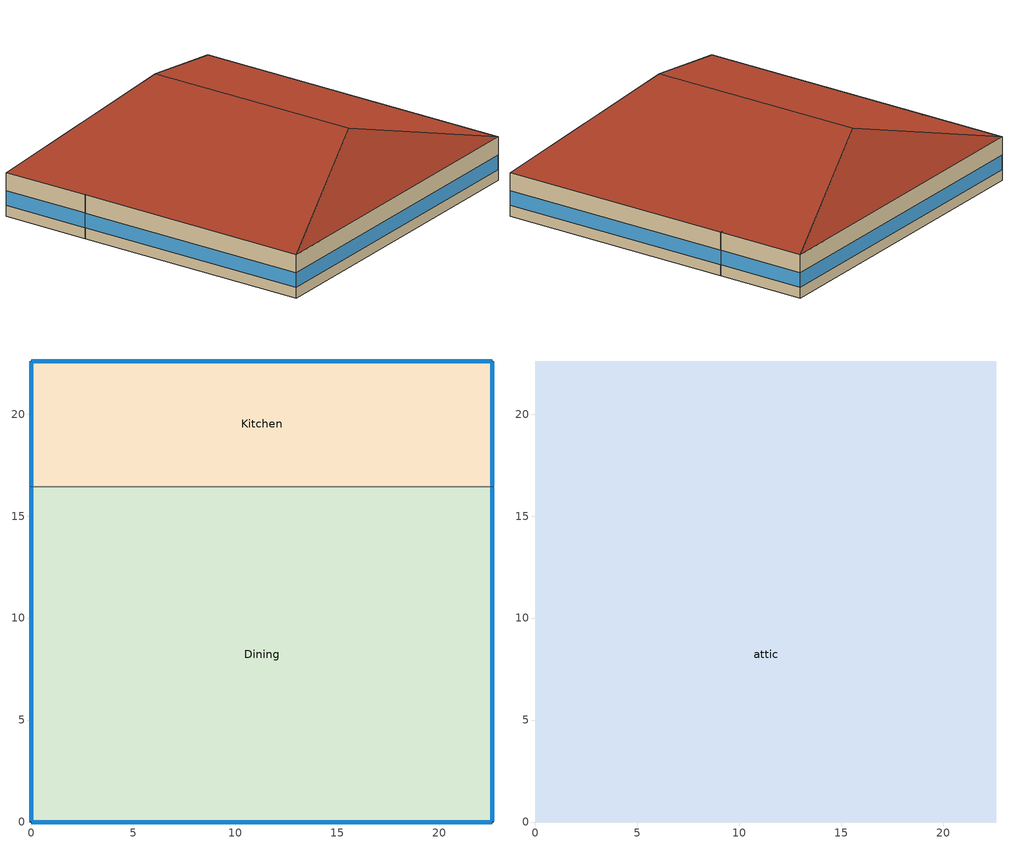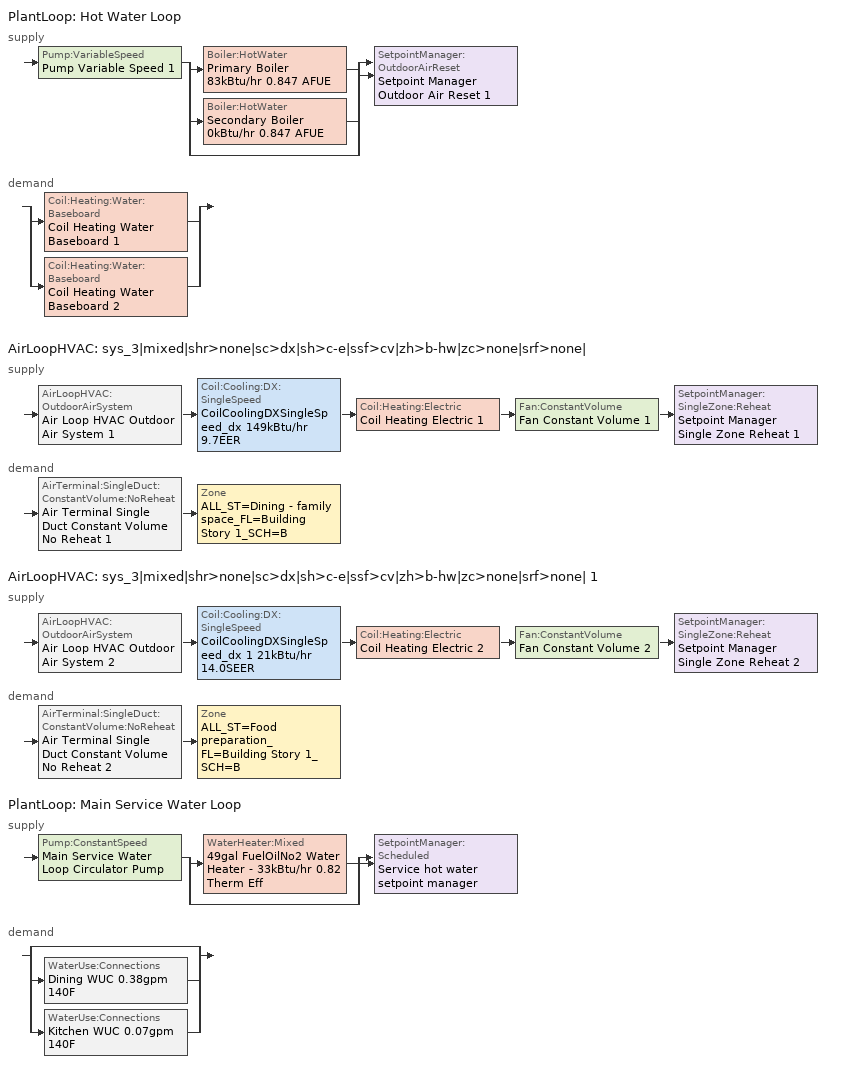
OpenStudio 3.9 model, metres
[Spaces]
Kitchen
 floor foundation (BTAP-Grnd-Floor-Mass:U-0.757_std): 22.61,22.61 22.61,16.44 0,16.44 0,22.61 z0
 wall outside: 22.61,16.44 22.61,22.61 0,22.61 0,16.44 z0:3.05
 wall to Dining: 0,16.44 22.61,16.44 z0:3.05
 window (BTAP-Ext-FixedWindow:U=0.220 SHGC=0.600): 22.61,16.47 22.61,22.58 / 0,22.58 0,16.47 z0.76:1.79; 22.58,22.61 0.03,22.61 z0.76:1.78
Dining
 floor foundation (BTAP-Grnd-Floor-Mass:U-0.757_std): 22.61,16.44 22.61,0 0,0 0,16.44 z0
 wall outside: 0,16.44 0,0 22.61,0 22.61,16.44 z0:3.05
 window (BTAP-Ext-FixedWindow:U=0.220 SHGC=0.600): 22.61,0.03 22.61,16.42 / 0.03,0 22.58,0 / 0,16.42 0,0.03 z0.76:1.78
attic
 floor to Dining: 22.61,16.44 22.61,0 0,0 0,16.44 z3.05
 floor to Kitchen: 22.61,22.61 22.61,16.44 0,16.44 0,22.61 z3.05
 roof outside: 11.3,18.84,6.82 22.61,22.61,3.05 0,22.61,3.05; 11.3,3.77,6.82 0,0,3.05 22.61,0,3.05; 11.3,18.84,6.82 0,22.61,3.05 0,0,3.05 11.3,3.77,6.82; 11.3,3.77,6.82 22.61,0,3.05 22.61,22.61,3.05 11.3,18.84,6.82
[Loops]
PlantLoop 'Hot Water Loop'
 supply: Pump:VariableSpeed 'Pump Variable Speed 1' > split
  | Boiler:HotWater 'Primary Boiler 83kBtu/hr 0.847 AFUE'
  | Boiler:HotWater 'Secondary Boiler 0kBtu/hr 0.847 AFUE'
  | bypass
  join > SetpointManager:OutdoorAirReset 'Setpoint Manager Outdoor Air Reset 1'
 demand: split
  | Coil:Heating:Water:Baseboard 'Coil Heating Water Baseboard 1'
  | Coil:Heating:Water:Baseboard 'Coil Heating Water Baseboard 2'
AirLoopHVAC 'sys_3|mixed|shr>none|sc>dx|sh>c-e|ssf>cv|zh>b-hw|zc>none|srf>none|'
 supply: AirLoopHVAC:OutdoorAirSystem 'Air Loop HVAC Outdoor Air System 1' > Coil:Cooling:DX:SingleSpeed 'CoilCoolingDXSingleSpeed_dx 149kBtu/hr 9.7EER' > Coil:Heating:Electric 'Coil Heating Electric 1' > Fan:ConstantVolume 'Fan Constant Volume 1' > SetpointManager:SingleZone:Reheat 'Setpoint Manager Single Zone Reheat 1'
 demand: AirTerminal:SingleDuct:ConstantVolume:NoReheat 'Air Terminal Single Duct Constant Volume No Reheat 1' > Zone 'ALL_ST=Dining - family space_FL=Building Story 1_SCH=B'
AirLoopHVAC 'sys_3|mixed|shr>none|sc>dx|sh>c-e|ssf>cv|zh>b-hw|zc>none|srf>none| 1'
 supply: AirLoopHVAC:OutdoorAirSystem 'Air Loop HVAC Outdoor Air System 2' > Coil:Cooling:DX:SingleSpeed 'CoilCoolingDXSingleSpeed_dx 1 21kBtu/hr 14.0SEER' > Coil:Heating:Electric 'Coil Heating Electric 2' > Fan:ConstantVolume 'Fan Constant Volume 2' > SetpointManager:SingleZone:Reheat 'Setpoint Manager Single Zone Reheat 2'
 demand: AirTerminal:SingleDuct:ConstantVolume:NoReheat 'Air Terminal Single Duct Constant Volume No Reheat 2' > Zone 'ALL_ST=Food preparation_FL=Building Story 1_SCH=B'
PlantLoop 'Main Service Water Loop'
 supply: Pump:ConstantSpeed 'Main Service Water Loop Circulator Pump' > split
  | WaterHeater:Mixed '49gal FuelOilNo2 Water Heater - 33kBtu/hr 0.82 Therm Eff'
  | bypass
  join > SetpointManager:Scheduled 'Service hot water setpoint manager'
 demand: split
  | bypass
  | WaterUse:Connections 'Dining WUC 0.38gpm 140F'
  | WaterUse:Connections 'Kitchen WUC 0.07gpm 140F'
[Site]
Calgary Intl AP_AB_CAN: Latitude {deg}=51.11; Longitude {deg}=-114.02; Time Zone {hr}=-7; Elevation {m}=1084.1; Terrain=City
[Building]
FullServiceRestaurant: North Axis {deg}=0; Default Construction Set=BTAP-Mass at hdd = 5000.0; Standards Number of Stories=1; Standards Number of Above Ground Stories=1; Standards Template=NECB2011; Standards Building Type=FullServiceRestaurant
[Site:WaterMainsTemperature]
Calculation Method=Correlation; Annual Average Outdoor Air Temperature {C}=4.69167; Maximum Difference In Monthly Average Outdoor Air Temperatures {deltaC}=24.6
[Site:GroundTemperature:BuildingSurface]
19.527, 19.502, 19.536, 19.598, 20.002, 21.64, 22.225, 22.375, 21.449, 20.121, 19.802, 19.633
[SizingPeriod:DesignDay] Barometric Pressure {Pa}=88961; Rain Indicator=No; Snow Indicator=No; Day of Month=21; Daylight Saving Time Indicator=No; Humidity Condition Type=Wetbulb; Dry-Bulb Temperature Range Modifier Type=DefaultMultipliers
Name | Maximum Dry-Bulb Temperature {C} | Daily Dry-Bulb Temperature Range {deltaC} | Wind Speed {m/s} | Wind Direction {deg} | Month | Day Type | Wetbulb or DewPoint at Maximum Dry-Bulb {C} | Solar Model Indicator | ASHRAE Clear Sky Optical Depth for Beam Irradiance | ASHRAE Clear Sky Optical Depth for Diffuse Irradiance | Sky Clearness
Calgary Intl AP Ann Clg .4% Condns DB=>MWB | 28.8 | 12.3 | 4.5 | 160 | 7 | SummerDesignDay | 16 | ASHRAETau | 0.34 | 2.419
Calgary Intl AP Ann Clg .4% Condns WB=>MDB | 25.5 | 12.3 | 4.5 | 160 | 7 | SummerDesignDay | 17.8 | ASHRAETau | 0.34 | 2.419
Calgary Intl AP Ann Htg 99.6% Condns DB | -27.7 | 0 | 2.7 | 200 | 1 | WinterDesignDay | -27.7 | ASHRAEClearSky |  |  | 0
[ClimateZones]
Climate Zone Institution Name 1=ASHRAE; Climate Zone Document Name 1=ANSI/ASHRAE Standard 169; Climate Zone Document Year 1=2006; Climate Zone Value 1=7
[Site:GroundTemperature:Shallow]
-1.6, -5.4, -6.4, -5.5, -0.4, 5.3, 10.8, 14.7, 15.8, 14, 9.5, 4
[Site:GroundTemperature:Deep]
4, 1.3, -0.4, -0.9, 0.1, 2.3, 5.2, 8, 9.9, 10.3, 9.2, 7
[Site:GroundTemperature:FCfactorMethod]
January Ground Temperature {C}=5.5; February Ground Temperature {C}=-2; March Ground Temperature {C}=-7.6; April Ground Temperature {C}=-6.3; May Ground Temperature {C}=-6.6; June Ground Temperature {C}=-0.3; July Ground Temperature {C}=4.9; August Ground Temperature {C}=10.2; September Ground Temperature {C}=13.8; October Ground Temperature {C}=17; November Ground Temperature {C}=16.6; December Ground Temperature {C}=11.1
[Material:NoMass] Roughness=Smooth; Thermal Absorptance=0.9; Solar Absorptance=0.7
Name | Thermal Resistance {m2-K/W} | Visible Absorptance
Typical Carpet Pad; Typical Carpet Pad 1 | 0.21648 | 0.8
Typical Insulation 1 | 5.91238 | 0.7
Typical Insulation 2 | 4.49096 | 0.7
Typical Insulation 3 | 6.17282 | 0.7
Typical Carpet Pad 2 | 1.25503 | 0.8
Typical Carpet Pad 3; Typical Carpet Pad 4 | 3.45515 | 0.8
Typical Insulation 4 | 0.454528 | 0.7
Typical Insulation 5 | 0.454545 | 0.7
[Material]
Name | Roughness | Thickness {m} | Conductivity {W/m-K} | Density {kg/m3} | Specific Heat {J/kg-K} | Thermal Absorptance | Solar Absorptance | Visible Absorptance
G05 25mm wood | MediumSmooth | 0.0254 | 0.15 | 608 | 1630 | 0.9 | 0.5 | 0.5
100mm Normalweight concrete floor 1 | MediumSmooth | 0.1016 | 2.31 | 2322 | 832
G01 13mm gypsum board 1 | Smooth | 0.0127 | 0.16 | 800 | 1090 | 0.9 | 0.7 | 0.5
4 in. Normalweight Concrete Floor 1 | MediumRough | 0.1016 | 2.31 | 2322 | 832 | 0.9 | 0.7 | 0.7
1IN Stucco 1 | Smooth | 0.0253 | 0.6918 | 1858 | 837 | 0.9 | 0.7 | 0.92
8IN CONCRETE HW RefBldg 1 | Rough | 0.2032 | 1.311 | 2240 | 836.8 | 0.9 | 0.7 | 0.7
1/2IN Gypsum 1 | Smooth | 0.0127 | 0.16 | 784.9 | 830 | 0.9 | 0.4 | 0.4
Metal Roof Surface 1; F08 Metal surface 1 | Smooth | 0.0008 | 45.28 | 7824 | 500 | 0.9 | 0.7 | 0.7
6 in. Normalweight Concrete Floor 1; 6 in. Normalweight Concrete Floor 2; 6 in. Normalweight Concrete Floor 3 | MediumRough | 0.1524 | 2.31 | 2322 | 832 | 0.9 | 0.7 | 0.7
Expanded Polystyrene | MediumSmooth | 0.0363959 | 0.029 | 29 | 1210
[Construction]
BTAP-Int-Partition; BTAP-Int-Door: G05 25mm wood
BTAP-Int-Floor: 100mm Normalweight concrete floor 1, Typical Carpet Pad
BTAP-Int-Wall: G01 13mm gypsum board 1, G01 13mm gypsum board 1
BTAP-Int-Ceiling: Typical Carpet Pad, 100mm Normalweight concrete floor 1
BTAP-Int-Window: SimpleGlazing
BTAP-Ext-Floor-Mass:U-0.162: Typical Insulation 1, 4 in. Normalweight Concrete Floor 1, Typical Carpet Pad 1
BTAP-Ext-Wall-Mass:U-0.21: 1IN Stucco 1, 8IN CONCRETE HW RefBldg 1, Typical Insulation 2, 1/2IN Gypsum 1
BTAP-Ext-Roof-Metal:U-0.162: Metal Roof Surface 1, Typical Insulation 3
BTAP-Grnd-Floor-Mass:U-0.757: 6 in. Normalweight Concrete Floor 1, Typical Carpet Pad 2
BTAP-Grnd-Wall-Mass:U-0.284: 6 in. Normalweight Concrete Floor 2, Typical Carpet Pad 3
BTAP-Grnd-Roof-Mass:U-0.284: 6 in. Normalweight Concrete Floor 3, Typical Carpet Pad 4
BTAP-Ext-FixedWindow:U=0.220 SHGC=0.600; BTAP-Ext-GlassDoors:U=0.220 SHGC=0.600; BTAP-Ext-Skylights:U=0.220 SHGC=0.600; BTAP-Ext-DaylightDomes:U=0.220 SHGC=0.600; BTAP-Ext-DaylightDiffuser:U=0.220 SHGC=0.600: SimpleGlazing:U=0.220 SHGC=0.600
BTAP-Ext-Door:U-2.2: F08 Metal surface 1, Typical Insulation 4
BTAP-Ext-OverHeadDoor:U-2.2: Typical Insulation 5
BTAP-Grnd-Floor-Mass:U-0.757_std: 6 in. Normalweight Concrete Floor 1, Expanded Polystyrene
[DefaultConstructionSet]
BTAP-Mass at hdd = 5000.0: Default Exterior Surface Constructions=BTAP-Mass at hdd = 5000.0; Default Interior Surface Constructions=Default Surface Constructions 2; Default Ground Contact Surface Constructions=BTAP-Mass at hdd = 5000.0 1; Default Exterior SubSurface Constructions=BTAP-Mass at hdd = 5000.0; Default Interior SubSurface Constructions=Default Sub Surface Constructions 2; Interior Partition Construction=BTAP-Int-Partition
[DefaultSurfaceConstructions]
Name | Floor Construction | Wall Construction | Roof Ceiling Construction
Default Surface Constructions 2 | BTAP-Int-Floor | BTAP-Int-Wall | BTAP-Int-Ceiling
BTAP-Mass at hdd = 5000.0 | BTAP-Ext-Floor-Mass:U-0.162 | BTAP-Ext-Wall-Mass:U-0.21 | BTAP-Ext-Roof-Metal:U-0.162
BTAP-Mass at hdd = 5000.0 1 | BTAP-Grnd-Floor-Mass:U-0.757 | BTAP-Grnd-Wall-Mass:U-0.284 | BTAP-Grnd-Roof-Mass:U-0.284
[DefaultSubSurfaceConstructions]
Name | Fixed Window Construction | Operable Window Construction | Door Construction | Glass Door Construction | Overhead Door Construction | Skylight Construction | Tubular Daylight Dome Construction | Tubular Daylight Diffuser Construction
Default Sub Surface Constructions 2 | BTAP-Int-Window | BTAP-Int-Window | BTAP-Int-Door
BTAP-Mass at hdd = 5000.0 | BTAP-Ext-FixedWindow:U=0.220 SHGC=0.600 | BTAP-Ext-FixedWindow:U=0.220 SHGC=0.600 | BTAP-Ext-Door:U-2.2 | BTAP-Ext-GlassDoors:U=0.220 SHGC=0.600 | BTAP-Ext-OverHeadDoor:U-2.2 | BTAP-Ext-Skylights:U=0.220 SHGC=0.600 | BTAP-Ext-DaylightDomes:U=0.220 SHGC=0.600 | BTAP-Ext-DaylightDiffuser:U=0.220 SHGC=0.600
[WindowMaterial:SimpleGlazingSystem] U-Factor {W/m2-K}=2.2; Solar Heat Gain Coefficient=0.6; Visible Transmittance=0.21
SimpleGlazing; SimpleGlazing:U=0.220 SHGC=0.600
[Space] Volume {m3}=Autocalculate
Name | Space Type | Building Story | Thermal Zone | Part of Total Floor Area
Kitchen | Space Function Food preparation | Building Story 1 | ALL_ST=Food preparation_FL=Building Story 1_SCH=B | Yes
Dining | Space Function Dining - family space | Building Story 1 | ALL_ST=Dining - family space_FL=Building Story 1_SCH=B | Yes
attic | Space Function - undefined - | Building Story 2 | ALL_ST=- undefined -_FL=Building Story 2_SCH=A | No
[BuildingStory]
Name | Nominal Z Coordinate {m}
Building Story 1 | 0
Building Story 2 | 3.0488
[SpaceType] Standards Building Type=Space Function
Name | Default Schedule Set | Design Specification Outdoor Air Object | Standards Space Type
Space Function - undefined - | Space Function - undefined - Schedule Set | Space Function - undefined - Ventilation | - undefined -
Space Function Dining - family space | Space Function Dining - family space Schedule Set | Space Function Dining - family space Ventilation | Dining - family space
Space Function Food preparation | Space Function Food preparation Schedule Set | Space Function Food preparation Ventilation | Food preparation
[DesignSpecification:OutdoorAir]
Name | Outdoor Air Flow per Person {m3/s-person} | Outdoor Air Flow per Floor Area {m3/s-m2} | Outdoor Air Flow Air Changes per Hour {1/hr} | Outdoor Air Method
Space Function - undefined - Ventilation | 0 | 0 | 0
Space Function Dining - family space Ventilation | 0.0711223 |  |  | Sum
Space Function Food preparation Ventilation | 0.0304482 |  |  | Sum
[DefaultScheduleSet]
Name | Number of People Schedule | People Activity Level Schedule | Lighting Schedule | Electric Equipment Schedule
Space Function - undefined - Schedule Set
Space Function Dining - family space Schedule Set; Space Function Food preparation Schedule Set | NECB-B-Occupancy | NECB-Activity | NECB-B-Lighting | NECB-B-Electric-Equipment
[ThermostatSetpoint:DualSetpoint]
Name | Heating Setpoint Temperature Schedule | Cooling Setpoint Temperature Schedule
Space Function - undefined - Thermostat 3
Space Function Dining - family space Thermostat 3; Space Function Food preparation Thermostat 3 | NECB-B-Thermostat Setpoint-Heating | NECB-B-Thermostat Setpoint-Cooling
[People:Definition] Number of People Calculation Method=People/Area; Fraction Radiant=0.3
Name | People per Space Floor Area {person/m2}
Space Function Dining - family space People Definition | 0.0999967
Space Function Food preparation People Definition | 0.0500522
[People] Work Efficiency Schedule=Work Efficiency Schedule; Clothing Insulation Schedule=Clothing Schedule; Air Velocity Schedule=Air Velocity Schedule; Multiplier=1
Name | People Definition | Space or SpaceType
Space Function Dining - family space People | Space Function Dining - family space People Definition | Space Function Dining - family space
Space Function Food preparation People | Space Function Food preparation People Definition | Space Function Food preparation
[Lights:Definition] Design Level Calculation Method=Watts/Area; Fraction Radiant=0.5; Fraction Visible=0.2
Name | Watts per Space Floor Area {W/m2}
Space Function Dining - family space Lights Definition | 9.59992
Space Function Food preparation Lights Definition | 10.6999
[Lights] Fraction Replaceable=1
Name | Lights Definition | Space or SpaceType
Space Function Dining - family space Lights | Space Function Dining - family space Lights Definition | Space Function Dining - family space
Space Function Food preparation Lights | Space Function Food preparation Lights Definition | Space Function Food preparation
[ElectricEquipment:Definition] Design Level Calculation Method=Watts/Area; Fraction Radiant=0.5
Name | Watts per Space Floor Area {W/m2}
Space Function Dining - family space Elec Equip Definition | 0.999992
Space Function Food preparation Elec Equip Definition | 9.99992
[ElectricEquipment]
Name | Electric Equipment Definition | Space or SpaceType
Space Function Dining - family space Elec Equip | Space Function Dining - family space Elec Equip Definition | Space Function Dining - family space
Space Function Food preparation Elec Equip | Space Function Food preparation Elec Equip Definition | Space Function Food preparation
[SpaceInfiltration:DesignFlowRate] Schedule=Always On Discrete; Design Flow Rate Calculation Method=Flow/ExteriorArea; Flow per Exterior Surface Area {m3/s-m2}=0.00025; Constant Term Coefficient=0; Temperature Term Coefficient=0; Velocity Term Coefficient=0.224; Velocity Squared Term Coefficient=0
Name | Space or SpaceType
attic Infiltration | attic
Dining Infiltration | Dining
Kitchen Infiltration | Kitchen
[ThermalZone] Use Ideal Air Loads=No
Name | Thermostat
ALL_ST=- undefined -_FL=Building Story 2_SCH=A | Space Function - undefined - Thermostat 3
ALL_ST=Dining - family space_FL=Building Story 1_SCH=B | Space Function Dining - family space Thermostat 3
ALL_ST=Food preparation_FL=Building Story 1_SCH=B | Space Function Food preparation Thermostat 3
[Sizing:Zone] Zone Cooling Design Supply Air Temperature {C}=14; Zone Heating Design Supply Air Temperature {C}=40; Zone Cooling Design Supply Air Humidity Ratio {kg-H2O/kg-air}=0.0085; Zone Heating Design Supply Air Humidity Ratio {kg-H2O/kg-air}=0.008; Cooling Design Air Flow Method=DesignDay; Heating Design Air Flow Method=DesignDay; Account for Dedicated Outdoor Air System=No; Dedicated Outdoor Air System Control Strategy=NeutralSupplyAir; Dedicated Outdoor Air Low Setpoint Temperature for Design {C}=autosize; Dedicated Outdoor Air High Setpoint Temperature for Design {C}=autosize; Zone Load Sizing Method=Sensible Load Only No Latent Load; Zone Latent Cooling Design Supply Air Humidity Ratio Input Method=HumidityRatioDifference; Zone Cooling Design Supply Air Humidity Ratio Difference {kgWater/kgDryAir}=0.005; Zone Latent Heating Design Supply Air Humidity Ratio Input Method=HumidityRatioDifference; Zone Humidification Design Supply Air Humidity Ratio Difference {kgWater/kgDryAir}=0.005; Sizing Option=Coincident
Name | Zone Cooling Design Supply Air Temperature Input Method | Zone Cooling Design Supply Air Temperature Difference {deltaC} | Zone Heating Design Supply Air Temperature Input Method | Zone Heating Design Supply Air Temperature Difference {deltaC} | Zone Heating Sizing Factor | Zone Cooling Sizing Factor
ALL_ST=- undefined -_FL=Building Story 2_SCH=A | SupplyAirTemperature | 11.11 | SupplyAirTemperature | 11.11
ALL_ST=Dining - family space_FL=Building Story 1_SCH=B; ALL_ST=Food preparation_FL=Building Story 1_SCH=B | TemperatureDifference | 11 | TemperatureDifference | 21 | 1.3 | 1.1
[Zone equipment]
ALL_ST=Dining - family space_FL=Building Story 1_SCH=B: Zone HVAC Baseboard Convective Water 1, Air Terminal Single Duct Constant Volume No Reheat 1, Zone Ventilation Design Flow Rate 1, Zone Ventilation Design Flow Rate 2, Zone Ventilation Windand Stack Open Area 1, Zone Ventilation Design Flow Rate 3, Zone Ventilation Design Flow Rate 4, Zone Ventilation Windand Stack Open Area 2, Zone Ventilation Design Flow Rate 5, Zone Ventilation Design Flow Rate 6, Zone Ventilation Windand Stack Open Area 3
ALL_ST=Food preparation_FL=Building Story 1_SCH=B: Zone HVAC Baseboard Convective Water 2, Air Terminal Single Duct Constant Volume No Reheat 2, Zone Ventilation Design Flow Rate 7, Zone Ventilation Design Flow Rate 8, Zone Ventilation Windand Stack Open Area 4, Zone Ventilation Design Flow Rate 9, Zone Ventilation Design Flow Rate 10, Zone Ventilation Windand Stack Open Area 5, Zone Ventilation Design Flow Rate 11, Zone Ventilation Design Flow Rate 12, Zone Ventilation Windand Stack Open Area 6
[Foundation:Kiva]
Bldg Kiva Foundation: Wall Height Above Grade {m}=0; Wall Depth Below Slab {m}=0
[SurfaceProperty:ExposedFoundationPerimeter] Exposed Perimeter Calculation Method=TotalExposedPerimeter
Name | Total Exposed Perimeter {m}
Dining_Floor | 55.4941
Kitchen_Floor | 34.9407
[Foundation:Kiva:Settings]

[PlantLoop] Glycol Concentration=0; Plant Loop Volume {m3}=Autocalculate; Load Distribution Scheme=Optimal
Name | Fluid Type | Maximum Loop Temperature {C} | Minimum Loop Temperature {C}
Hot Water Loop | Water
Main Service Water Loop |  | 60 | 51.6667
[Sizing:Plant] Loop Type=Heating; Sizing Option=NonCoincident; Zone Timesteps in Averaging Window=1; Coincident Sizing Factor Mode=None
Name | Design Loop Exit Temperature {C} | Loop Design Temperature Difference {deltaC}
Hot Water Loop | 82 | 16
Main Service Water Loop | 60 | 5
[Pump:VariableSpeed]
Pump Variable Speed 1: Motor Efficiency=0.855; Pump Control Type=Intermittent; Skin Loss Radiative Fraction=0.5; Design Power Sizing Method=PowerPerFlowPerPressure; Design Electric Power per Unit Flow Rate {W/(m3/s)}=348701.1; Design Shaft Power per Unit Flow Rate per Unit Head {W-s/m3-Pa}=1.28205; Design Minimum Flow Rate Fraction=0
[Boiler:HotWater] Fuel Type=FuelOilNo2; Nominal Thermal Efficiency=0.847; Normalized Boiler Efficiency Curve=BOILER-EFFFPLR-NECB2011; Water Outlet Upper Temperature Limit {C}=99; Boiler Flow Mode=ConstantFlow; On Cycle Parasitic Electric Load {W}=0; Off Cycle Parasitic Fuel Load {W}=0; Sizing Factor=1
Name | Nominal Capacity {W}
Primary Boiler 83kBtu/hr 0.847 AFUE | 24426.2
Secondary Boiler 0kBtu/hr 0.847 AFUE | 0.001
[SetpointManager:OutdoorAirReset]
Setpoint Manager Outdoor Air Reset 1: Control Variable=Temperature; Setpoint at Outdoor Low Temperature {C}=82; Outdoor Low Temperature {C}=-16; Setpoint at Outdoor High Temperature {C}=60; Outdoor High Temperature {C}=0; Setpoint Node or NodeList=Hot Water Loop Supply Outlet Node
[AirLoopHVAC] Design Supply Air Flow Rate {m3/s}=autosize; Design Return Air Flow Fraction of Supply Air Flow=1
Name | Availability Schedule
sys_3|mixed|shr>none|sc>dx|sh>c-e|ssf>cv|zh>b-hw|zc>none|srf>none| | sys_3|mixed|shr>none|sc>dx|sh>c-e|ssf>cv|zh>b-hw|zc>none|srf>none| Occ Sch
sys_3|mixed|shr>none|sc>dx|sh>c-e|ssf>cv|zh>b-hw|zc>none|srf>none| 1 | sys_3|mixed|shr>none|sc>dx|sh>c-e|ssf>cv|zh>b-hw|zc>none|srf>none| 1 Occ Sch
[Sizing:System] Type of Load to Size On=Sensible; Design Outdoor Air Flow Rate {m3/s}=Autosize; Central Heating Maximum System Air Flow Ratio=1; Preheat Design Temperature {C}=7; Preheat Design Humidity Ratio {kg-H2O/kg-Air}=0.008; Precool Design Temperature {C}=13; Precool Design Humidity Ratio {kg-H2O/kg-Air}=0.008; Central Cooling Design Supply Air Temperature {C}=13; Central Heating Design Supply Air Temperature {C}=43; Sizing Option=NonCoincident; 100% Outdoor Air in Cooling=No; 100% Outdoor Air in Heating=No; Central Cooling Design Supply Air Humidity Ratio {kg-H2O/kg-Air}=0.0085; Central Heating Design Supply Air Humidity Ratio {kg-H2O/kg-Air}=0.008; Cooling Design Air Flow Method=DesignDay; Cooling Design Air Flow Rate {m3/s}=0; Heating Design Air Flow Method=DesignDay; Heating Design Air Flow Rate {m3/s}=0; System Outdoor Air Method=ZoneSum; Zone Maximum Outdoor Air Fraction=1; Cooling Supply Air Flow Rate Per Floor Area {m3/s-m2}=0.00996765; Cooling Fraction of Autosized Cooling Supply Air Flow Rate=1; Cooling Supply Air Flow Rate Per Unit Cooling Capacity {m3/s-W}=3.94755e-05; Heating Supply Air Flow Rate Per Floor Area {m3/s-m2}=0.00996765; Heating Fraction of Autosized Heating Supply Air Flow Rate=1; Heating Fraction of Autosized Cooling Supply Air Flow Rate=1; Heating Supply Air Flow Rate Per Unit Heating Capacity {m3/s-W}=3.15882e-05; Cooling Design Capacity Method=CoolingDesignCapacity; Cooling Design Capacity {W}=autosize; Cooling Design Capacity Per Floor Area {W/m2}=234.7; Fraction of Autosized Cooling Design Capacity=1; Heating Design Capacity Method=HeatingDesignCapacity; Heating Design Capacity {W}=autosize; Heating Design Capacity Per Floor Area {W/m2}=157; Fraction of Autosized Heating Design Capacity=1; Central Cooling Capacity Control Method=OnOff; Occupant Diversity=autosize
sys_3|mixed|shr>none|sc>dx|sh>c-e|ssf>cv|zh>b-hw|zc>none|srf>none|; sys_3|mixed|shr>none|sc>dx|sh>c-e|ssf>cv|zh>b-hw|zc>none|srf>none| 1
[Fan:ConstantVolume] Availability Schedule=Always On Discrete; Fan Total Efficiency=0.39975; Pressure Rise {Pa}=640; Maximum Flow Rate {m3/s}=AutoSize; Motor Efficiency=0.615
Fan Constant Volume 1; Fan Constant Volume 2
[Coil:Cooling:DX:SingleSpeed] Availability Schedule=Always On Discrete; Rated Total Cooling Capacity {W}=autosize; Rated Sensible Heat Ratio=autosize; Rated Air Flow Rate {m3/s}=autosize; Rated Evaporator Fan Power Per Volume Flow Rate 2017 {W/(m3/s)}=773.3; Rated Evaporator Fan Power Per Volume Flow Rate 2023 {W/(m3/s)}=934.4; Total Cooling Capacity Function of Temperature Curve=DXCOOL-NECB2011-REF-CAPFT; Total Cooling Capacity Function of Flow Fraction Curve=DXCOOL-NECB2011-REF-CAPFFLOW; Energy Input Ratio Function of Temperature Curve=DXCOOL-NECB2011-REF-COOLEIRFT; Energy Input Ratio Function of Flow Fraction Curve=DXCOOL-NECB2011-REF-COOLEIRFFLOW; Part Load Fraction Correlation Curve=DXCOOL-NECB2011-REF-COOLPLFFPLR; Minimum Outdoor Dry-Bulb Temperature for Compressor Operation {C}=-25; Nominal Time for Condensate Removal to Begin {s}=0; Ratio of Initial Moisture Evaporation Rate and Steady State Latent Capacity=0; Maximum Cycling Rate {cycles/hr}=0; Latent Capacity Time Constant {s}=0; Condenser Type=AirCooled; Evaporative Condenser Effectiveness=0.9; Evaporative Condenser Air Flow Rate {m3/s}=autosize; Evaporative Condenser Pump Rated Power Consumption {W}=autosize; Crankcase Heater Capacity {W}=0; Maximum Outdoor Dry-Bulb Temperature for Crankcase Heater Operation {C}=10; Basin Heater Capacity {W/K}=0; Basin Heater Setpoint Temperature {C}=2
Name | Rated COP {W/W}
CoilCoolingDXSingleSpeed_dx 149kBtu/hr 9.7EER | 3.36681
CoilCoolingDXSingleSpeed_dx 1 21kBtu/hr 14.0SEER | 3.8248
[Coil:Heating:Electric] Availability Schedule=Always On Discrete
Coil Heating Electric 1; Coil Heating Electric 2
[Controller:OutdoorAir] Minimum Outdoor Air Flow Rate {m3/s}=autosize; Maximum Outdoor Air Flow Rate {m3/s}=Autosize; Economizer Control Action Type=ModulateFlow; Lockout Type=NoLockout; Minimum Limit Type=FixedMinimum; High Humidity Control=No; High Humidity Outdoor Air Flow Ratio=1; Control High Indoor Humidity Based on Outdoor Humidity Ratio=Yes; Heat Recovery Bypass Control Type=BypassWhenWithinEconomizerLimits; Economizer Operation Staging=InterlockedWithMechanicalCooling
Name | Economizer Control Type | Minimum Outdoor Air Schedule | Controller Mechanical Ventilation | Economizer Maximum Limit Dry-Bulb Temperature {C} | Economizer Maximum Limit Enthalpy {J/kg} | Economizer Minimum Limit Dry-Bulb Temperature {C}
Controller Outdoor Air 1 | DifferentialEnthalpy | sys_3|mixed|shr>none|sc>dx|sh>c-e|ssf>cv|zh>b-hw|zc>none|srf>none| Occ Sch | Controller Mechanical Ventilation 1
Controller Outdoor Air 2 | NoEconomizer | sys_3|mixed|shr>none|sc>dx|sh>c-e|ssf>cv|zh>b-hw|zc>none|srf>none| 1 Occ Sch | Controller Mechanical Ventilation 2 | 28 | 64000 | -100
[Controller:MechanicalVentilation] Availability Schedule=Always On Discrete; System Outdoor Air Method=ZoneSum
Controller Mechanical Ventilation 1; Controller Mechanical Ventilation 2
[AirLoopHVAC:OutdoorAirSystem]
Name | Controller
Air Loop HVAC Outdoor Air System 1 | Controller Outdoor Air 1
Air Loop HVAC Outdoor Air System 2 | Controller Outdoor Air 2
[SetpointManager:SingleZone:Reheat] Minimum Supply Air Temperature {C}=13; Maximum Supply Air Temperature {C}=43
Name | Control Zone | Setpoint Node or NodeList
Setpoint Manager Single Zone Reheat 1 | ALL_ST=Dining - family space_FL=Building Story 1_SCH=B | sys_3|mixed|shr>none|sc>dx|sh>c-e|ssf>cv|zh>b-hw|zc>none|srf>none| Supply Outlet Node
Setpoint Manager Single Zone Reheat 2 | ALL_ST=Food preparation_FL=Building Story 1_SCH=B | sys_3|mixed|shr>none|sc>dx|sh>c-e|ssf>cv|zh>b-hw|zc>none|srf>none| 1 Supply Outlet Node
[Coil:Heating:Water:Baseboard] Heating Design Capacity Method=HeatingDesignCapacity; Heating Design Capacity {W}=autosize; Heating Design Capacity Per Floor Area {W/m2}=0; Fraction of Autosized Heating Design Capacity=0.8
Coil Heating Water Baseboard 1; Coil Heating Water Baseboard 2
[ZoneHVAC:Baseboard:Convective:Water] Availability Schedule=Always On Discrete
Name | Heating Coil
Zone HVAC Baseboard Convective Water 1 | Coil Heating Water Baseboard 1
Zone HVAC Baseboard Convective Water 2 | Coil Heating Water Baseboard 2
[AirTerminal:SingleDuct:ConstantVolume:NoReheat] Availability Schedule=Always On Discrete; Maximum Air Flow Rate {m3/s}=AutoSize
Air Terminal Single Duct Constant Volume No Reheat 1; Air Terminal Single Duct Constant Volume No Reheat 2
[SetpointManager:Scheduled]
Service hot water setpoint manager: Control Variable=Temperature; Schedule=Service Water Loop Temp - 140F; Setpoint Node or NodeList=Main Service Water Loop Supply Outlet Node
[Pump:ConstantSpeed]
Main Service Water Loop Circulator Pump: Rated Flow Rate {m3/s}=autosize; Rated Pump Head {Pa}=284784; Rated Power Consumption {W}=autosize; Motor Efficiency=0.7; Fraction of Motor Inefficiencies to Fluid Stream=0; Pump Control Type=Intermittent; Design Power Sizing Method=PowerPerFlowPerPressure; Design Electric Power per Unit Flow Rate {W/(m3/s)}=348701.1; Design Shaft Power per Unit Flow Rate per Unit Head {W-s/m3-Pa}=1.28205
[WaterHeater:Mixed]
49gal FuelOilNo2 Water Heater - 33kBtu/hr 0.82 Therm Eff: Tank Volume {m3}=0.184338; Setpoint Temperature Schedule=Service Water Loop Temp - 140F; Deadband Temperature Difference {deltaC}=2; Maximum Temperature Limit {C}=60; Heater Control Type=Cycle; Heater Maximum Capacity {W}=9631.68; Heater Fuel Type=FuelOilNo2; Heater Thermal Efficiency=0.82; Part Load Factor Curve=SWH-EFFFPLR-NECB2011; Off Cycle Parasitic Fuel Consumption Rate {W}=31.3783; Off Cycle Parasitic Fuel Type=FuelOilNo2; Off Cycle Parasitic Heat Fraction to Tank=0.8; On Cycle Parasitic Fuel Consumption Rate {W}=31.3783; On Cycle Parasitic Fuel Type=FuelOilNo2; On Cycle Parasitic Heat Fraction to Tank=0; Ambient Temperature Indicator=Schedule; Ambient Temperature Schedule=Water Heater Ambient Temp Schedule 71.6F; Off Cycle Loss Coefficient to Ambient Temperature {W/K}=2.9847; On Cycle Loss Coefficient to Ambient Temperature {W/K}=2.9847; Use Side Effectiveness=1; Source Side Effectiveness=1; Use Side Design Flow Rate {m3/s}=autosize; Source Side Design Flow Rate {m3/s}=autosize; Indirect Water Heating Recovery Time {hr}=1.5; Source Side Flow Control Mode=IndirectHeatPrimarySetpoint
[WaterHeater:Sizing]
49gal FuelOilNo2 Water Heater - 33kBtu/hr 0.82 Therm Eff: Design Mode=PeakDraw; Time Storage Can Meet Peak Draw {hr}=0.538503; Time for Tank Recovery {hr}=0.5; Nominal Tank Volume for Autosizing Plant Connections {m3}=1
[WaterUse:Equipment:Definition] Target Temperature Schedule=Mixed Water At Faucet Temp - 140F; Sensible Fraction Schedule=Fraction Sensible - 0.2; Latent Fraction Schedule=Fraction Latent - 0.05
Name | Peak Flow Rate {m3/s}
Dining 0.38gpm 140F | 2.39515e-05
Kitchen 0.07gpm 140F | 4.49574e-06
[WaterUse:Equipment] Flow Rate Fraction Schedule=NECB-B-Service Water Heating
Name | Water Use Equipment Definition | Space
Dining Service Water Use 0.38gpm 140F | Dining 0.38gpm 140F | Dining
Kitchen Service Water Use 0.07gpm 140F | Kitchen 0.07gpm 140F | Kitchen
[WaterUse:Connections] Drain Water Heat Exchanger Type=None; Drain Water Heat Exchanger Destination=Plant
Name | Water Use Equipment Name 1
Dining WUC 0.38gpm 140F | Dining Service Water Use 0.38gpm 140F
Kitchen WUC 0.07gpm 140F | Kitchen Service Water Use 0.07gpm 140F
[AvailabilityManager:NightCycle] Applicability Schedule=Always On Discrete; Control Type=CycleOnAny; Thermostat Tolerance {deltaC}=1; Cycling Run Time {s}=3600
Availability Manager Night Cycle 1; Availability Manager Night Cycle 2
[ZoneVentilation:DesignFlowRate] Schedule=Always On Discrete; Design Flow Rate {m3/s}=0; Flow Rate per Zone Floor Area {m3/s-m2}=0; Air Changes per Hour {1/hr}=0; Ventilation Type=Natural; Fan Pressure Rise {Pa}=0; Fan Total Efficiency=1; Constant Term Coefficient=0.606; Temperature Term Coefficient=0.03636; Velocity Term Coefficient=0.1177; Velocity Squared Term Coefficient=0; Minimum Indoor Temperature {C}=18; Maximum Indoor Temperature {C}=100; Delta Temperature {deltaC}=1; Minimum Outdoor Temperature {C}=13; Maximum Outdoor Temperature {C}=100; Maximum Wind Speed {m/s}=40
Name | Design Flow Rate Calculation Method | Flow Rate per Person {m3/s-person} | Minimum Indoor Temperature Schedule | Maximum Indoor Temperature Schedule | Maximum Outdoor Temperature Schedule
Zone Ventilation Design Flow Rate 1; Zone Ventilation Design Flow Rate 3; Zone Ventilation Design Flow Rate 5 | Flow/Person | 0.0237074 | natural_ventilation_min_Tin_schedule | natural_ventilation_max_Tin_schedule | natural_ventilation_max_Tin_schedule
Zone Ventilation Design Flow Rate 2; Zone Ventilation Design Flow Rate 4; Zone Ventilation Design Flow Rate 6 | Flow/Area | 0 | natural_ventilation_min_Tin_schedule | natural_ventilation_max_Tin_schedule | natural_ventilation_max_Tin_schedule
Zone Ventilation Design Flow Rate 7; Zone Ventilation Design Flow Rate 9; Zone Ventilation Design Flow Rate 11 | Flow/Person | 0.0101494 | natural_ventilation_min_Tin_schedule 1 | natural_ventilation_max_Tin_schedule 1 | natural_ventilation_max_Tin_schedule 1
Zone Ventilation Design Flow Rate 8; Zone Ventilation Design Flow Rate 10; Zone Ventilation Design Flow Rate 12 | Flow/Area | 0 | natural_ventilation_min_Tin_schedule 1 | natural_ventilation_max_Tin_schedule 1 | natural_ventilation_max_Tin_schedule 1
[ZoneVentilation:WindandStackOpenArea] Opening Effectiveness=autocalculate; Height Difference {m}=0; Discharge Coefficient for Opening=autocalculate; Minimum Indoor Temperature {C}=-100; Maximum Indoor Temperature {C}=100; Delta Temperature {deltaC}=1; Minimum Outdoor Temperature {C}=13; Maximum Outdoor Temperature {C}=100; Maximum Wind Speed {m/s}=40
Name | Opening Area {m2} | Opening Area Fraction Schedule | Effective Angle {deg} | Minimum Indoor Temperature Schedule | Maximum Indoor Temperature Schedule | Maximum Outdoor Temperature Schedule
Zone Ventilation Windand Stack Open Area 1 | 1.66935 | operable_window_schedule_constant | 90 | natural_ventilation_min_Tin_schedule | natural_ventilation_max_Tin_schedule | natural_ventilation_max_Tin_schedule
Zone Ventilation Windand Stack Open Area 2 | 2.29535 | operable_window_schedule_constant 1 | 180 | natural_ventilation_min_Tin_schedule | natural_ventilation_max_Tin_schedule | natural_ventilation_max_Tin_schedule
Zone Ventilation Windand Stack Open Area 3 | 1.66935 | operable_window_schedule_constant 2 | 270 | natural_ventilation_min_Tin_schedule | natural_ventilation_max_Tin_schedule | natural_ventilation_max_Tin_schedule
Zone Ventilation Windand Stack Open Area 4 | 0.626003 | operable_window_schedule_constant 3 | 90 | natural_ventilation_min_Tin_schedule 1 | natural_ventilation_max_Tin_schedule 1 | natural_ventilation_max_Tin_schedule 1
Zone Ventilation Windand Stack Open Area 5 | 2.29535 | operable_window_schedule_constant 4 | 0 | natural_ventilation_min_Tin_schedule 1 | natural_ventilation_max_Tin_schedule 1 | natural_ventilation_max_Tin_schedule 1
Zone Ventilation Windand Stack Open Area 6 | 0.626003 | operable_window_schedule_constant 5 | 270 | natural_ventilation_min_Tin_schedule 1 | natural_ventilation_max_Tin_schedule 1 | natural_ventilation_max_Tin_schedule 1
[AvailabilityManager:HybridVentilation] Use Weather File Rain Indicators=Yes; Maximum Wind Speed {m/s}=40; Minimum Outdoor Temperature {C}=13; Maximum Outdoor Temperature {C}=30; Minimum Outdoor Enthalpy {J/kg}=20000; Maximum Outdoor Enthalpy {J/kg}=30000; Minimum Outdoor Dewpoint {C}=15; Maximum Outdoor Dewpoint {C}=30; Minimum HVAC Operation Time {minutes}=0; Minimum Ventilation Time {minutes}=0
Name | Ventilation Control Mode Schedule | Minimum Outdoor Ventilation Air Schedule
Availability Manager Hybrid Ventilation 1 | Schedule Ruleset 3 | Schedule Ruleset 4
Availability Manager Hybrid Ventilation 2 | Schedule Ruleset 5 | Schedule Ruleset 6
[Schedule:Ruleset]
Clothing Schedule: Default Day Schedule=Clothing Schedule Default Winter Clothes
Air Velocity Schedule: Default Day Schedule=Air Velocity Schedule Default
Work Efficiency Schedule: Default Day Schedule=Work Efficiency Schedule Default
NECB-B-Occupancy: Default Day Schedule=NECB-B-Occupancy Default
NECB-Activity: Default Day Schedule=NECB-Activity Default; Summer Design Day Schedule=NECB-Activity Summer Design Day; Winter Design Day Schedule=NECB-Activity Winter Design Day
NECB-B-Lighting: Default Day Schedule=NECB-B-Lighting Default
NECB-B-Electric-Equipment: Default Day Schedule=NECB-B-Electric-Equipment Default
NECB-B-Thermostat Setpoint-Heating: Default Day Schedule=NECB-B-Thermostat Setpoint-Heating Default
NECB-B-Thermostat Setpoint-Cooling: Default Day Schedule=NECB-B-Thermostat Setpoint-Cooling Default
Service Water Loop Temp - 140F: Default Day Schedule=Service Water Loop Temp - 140F Default
Water Heater Ambient Temp Schedule 71.6F: Default Day Schedule=Water Heater Ambient Temp Schedule 71.6F Default
NECB-B-Service Water Heating: Default Day Schedule=NECB-B-Service Water Heating Default
Fraction Sensible - 0.2: Default Day Schedule=Fraction Sensible - 0.2 Default
Fraction Latent - 0.05: Default Day Schedule=Fraction Latent - 0.05 Default
Mixed Water At Faucet Temp - 140F: Default Day Schedule=Mixed Water At Faucet Temp - 140F Default
sys_3|mixed|shr>none|sc>dx|sh>c-e|ssf>cv|zh>b-hw|zc>none|srf>none| Occ Sch: Default Day Schedule=sys_3|mixed|shr>none|sc>dx|sh>c-e|ssf>cv|zh>b-hw|zc>none|srf>none| Occ Sch Default; Summer Design Day Schedule=sys_3|mixed|shr>none|sc>dx|sh>c-e|ssf>cv|zh>b-hw|zc>none|srf>none| Occ Sch Summer Design Day; Winter Design Day Schedule=sys_3|mixed|shr>none|sc>dx|sh>c-e|ssf>cv|zh>b-hw|zc>none|srf>none| Occ Sch Winter Design Day
sys_3|mixed|shr>none|sc>dx|sh>c-e|ssf>cv|zh>b-hw|zc>none|srf>none| 1 Occ Sch: Default Day Schedule=sys_3|mixed|shr>none|sc>dx|sh>c-e|ssf>cv|zh>b-hw|zc>none|srf>none| 1 Occ Sch Default; Summer Design Day Schedule=sys_3|mixed|shr>none|sc>dx|sh>c-e|ssf>cv|zh>b-hw|zc>none|srf>none| 1 Occ Sch Summer Design Day; Winter Design Day Schedule=sys_3|mixed|shr>none|sc>dx|sh>c-e|ssf>cv|zh>b-hw|zc>none|srf>none| 1 Occ Sch Winter Design Day
natural_ventilation_max_Tin_schedule: Default Day Schedule=natural_ventilation_max_Tin_schedule_defaultDay
natural_ventilation_min_Tin_schedule: Default Day Schedule=natural_ventilation_min_Tin_schedule_defaultDay
natural_ventilation_max_Tin_schedule 1: Default Day Schedule=natural_ventilation_max_Tin_schedule_defaultDay 1
natural_ventilation_min_Tin_schedule 1: Default Day Schedule=natural_ventilation_min_Tin_schedule_defaultDay 1
Schedule Ruleset 3: Default Day Schedule=Schedule Day 9
Schedule Ruleset 4: Default Day Schedule=Schedule Day 10
Schedule Ruleset 5: Default Day Schedule=Schedule Day 11
Schedule Ruleset 6: Default Day Schedule=Schedule Day 12
[Schedule:Day]
Clothing Schedule Default Winter Clothes; sys_3|mixed|shr>none|sc>dx|sh>c-e|ssf>cv|zh>b-hw|zc>none|srf>none| Occ Sch Winter Design Day; sys_3|mixed|shr>none|sc>dx|sh>c-e|ssf>cv|zh>b-hw|zc>none|srf>none| Occ Sch Summer Design Day; sys_3|mixed|shr>none|sc>dx|sh>c-e|ssf>cv|zh>b-hw|zc>none|srf>none| 1 Occ Sch Winter Design Day; sys_3|mixed|shr>none|sc>dx|sh>c-e|ssf>cv|zh>b-hw|zc>none|srf>none| 1 Occ Sch Summer Design Day; Schedule Day 9; Schedule Day 11: 24, 0, 1
Clothing Schedule Summer Clothes: 24, 0, 0.5
Air Velocity Schedule Default; Fraction Sensible - 0.2 Default: 24, 0, 0.2
Work Efficiency Schedule Default; Schedule Day 10; Schedule Day 12: 24, 0, 0
NECB-B-Occupancy Default; NECB-B-Occupancy Default|Wkdy Day: No, 1, 0, 0.3, 2, 0, 0.1, 9, 0, 0, 10, 0, 0.1, 11, 0, 0.2, 12, 0, 0.5, 13, 0, 0.9, 14, 0, 0.8, 15, 0, 0.5, 17, 0, 0.2, 18, 0, 0.3, 19, 0, 0.6, 22, 0, 0.9, 23, 0, 0.6, 24, 0, 0.4
NECB-B-Occupancy Sat Day: No, 1, 0, 0.5, 2, 0, 0.3, 9, 0, 0, 10, 0, 0.1, 11, 0, 0.2, 12, 0, 0.5, 13, 0, 0.9, 14, 0, 0.8, 15, 0, 0.5, 17, 0, 0.2, 18, 0, 0.3, 19, 0, 0.6, 22, 0, 0.9, 24, 0, 0.6
NECB-B-Occupancy Sun|Hol Day: No, 1, 0, 0.1, 2, 0, 0.3, 10, 0, 0, 11, 0, 0.1, 12, 0, 0.4, 14, 0, 0.5, 15, 0, 0.4, 18, 0, 0.2, 19, 0, 0.5, 21, 0, 0.7, 22, 0, 0.5, 23, 0, 0.3, 24, 0, 0.1
NECB-Activity Default; NECB-Activity Winter Design Day; NECB-Activity Summer Design Day: No, 24, 0, 130
NECB-B-Lighting Default; NECB-B-Lighting Default|Wkdy Day; NECB-B-Lighting Sat Day; NECB-B-Electric-Equipment Default; NECB-B-Electric-Equipment Default|Wkdy Day; NECB-B-Electric-Equipment Sat Day: No, 1, 0, 0.9, 2, 0, 0.5, 9, 0, 0.1, 10, 0, 0.5, 11, 0, 0.7, 24, 0, 0.9
NECB-B-Lighting Sun|Hol Day; NECB-B-Electric-Equipment Sun|Hol Day: No, 2, 0, 0.5, 10, 0, 0.1, 11, 0, 0.5, 23, 0, 0.9, 24, 0, 0.5
NECB-B-Thermostat Setpoint-Heating Default; NECB-B-Thermostat Setpoint-Heating Default|Wkdy Day; NECB-B-Thermostat Setpoint-Heating Sat Day; NECB-B-Thermostat Setpoint-Heating Sat Day 1; NECB-B-Thermostat Setpoint-Heating Default|Wkdy Day 1; NECB-B-Thermostat Setpoint-Heating Sat Day 2; NECB-B-Thermostat Setpoint-Heating Default|Wkdy Day 2: No, 2, 0, 22, 8, 0, 18, 9, 0, 20, 24, 0, 22
NECB-B-Thermostat Setpoint-Heating Sun|Hol Day; NECB-B-Thermostat Setpoint-Heating Sun|Hol Day 1; NECB-B-Thermostat Setpoint-Heating Sun|Hol Day 2: No, 1, 0, 18, 2, 0, 22, 9, 0, 18, 10, 0, 20, 23, 0, 22, 24, 0, 18
NECB-B-Thermostat Setpoint-Cooling Default; NECB-B-Thermostat Setpoint-Cooling Default|Wkdy Day; NECB-B-Thermostat Setpoint-Cooling Sat Day; NECB-B-Thermostat Setpoint-Cooling Sat Day 1; NECB-B-Thermostat Setpoint-Cooling Default|Wkdy Day 1; NECB-B-Thermostat Setpoint-Cooling Sat Day 2; NECB-B-Thermostat Setpoint-Cooling Default|Wkdy Day 2: No, 1, 0, 24, 8, 0, 35, 24, 0, 24
NECB-B-Thermostat Setpoint-Cooling Sun|Hol Day; NECB-B-Thermostat Setpoint-Cooling Sun|Hol Day 1; NECB-B-Thermostat Setpoint-Cooling Sun|Hol Day 2: No, 9, 0, 35, 23, 0, 24, 24, 0, 35
Service Water Loop Temp - 140F Default; Mixed Water At Faucet Temp - 140F Default: 24, 0, 60
Water Heater Ambient Temp Schedule 71.6F Default: 24, 0, 22
NECB-B-Service Water Heating Default; NECB-B-Service Water Heating Default|Wkdy Day: No, 1, 0, 0.6, 2, 0, 0.5, 9, 0, 0.05, 11, 0, 0.7, 12, 0, 0.4, 13, 0, 0.5, 15, 0, 0.6, 16, 0, 0.4, 18, 0, 0.3, 19, 0, 0.4, 20, 0, 0.5, 22, 0, 0.8, 24, 0, 0.9
NECB-B-Service Water Heating Sat Day: No, 1, 0, 0.7, 2, 0, 0.6, 9, 0, 0.05, 11, 0, 0.7, 12, 0, 0.4, 13, 0, 0.5, 15, 0, 0.6, 16, 0, 0.4, 18, 0, 0.3, 19, 0, 0.4, 20, 0, 0.5, 22, 0, 0.8, 24, 0, 0.9
NECB-B-Service Water Heating Sun|Hol Day: No, 1, 0, 0.5, 2, 0, 0.6, 9, 0, 0.05, 11, 0, 0.7, 12, 0, 0.4, 13, 0, 0.5, 15, 0, 0.6, 16, 0, 0.4, 18, 0, 0.3, 19, 0, 0.4, 20, 0, 0.5, 22, 0, 0.8, 24, 0, 0.5
Fraction Latent - 0.05 Default: 24, 0, 0.05
sys_3|mixed|shr>none|sc>dx|sh>c-e|ssf>cv|zh>b-hw|zc>none|srf>none| Occ Sch Default; sys_3|mixed|shr>none|sc>dx|sh>c-e|ssf>cv|zh>b-hw|zc>none|srf>none| 1 Occ Sch Default: 1, 0, 1, 10, 0, 0, 24, 0, 1
Schedule Day 5; Schedule Day 7: 2, 0, 1, 10, 0, 0, 24, 0, 1
Schedule Day 6; Schedule Day 8: 1, 0, 0, 2, 0, 1, 11, 0, 0, 23, 0, 1, 24, 0, 0
natural_ventilation_max_Tin_schedule_defaultDay; natural_ventilation_max_Tin_schedule_defaultDay 1: No, 1, 0, 26, 8, 0, 37, 24, 0, 26
natural_ventilation_min_Tin_schedule_defaultDay; natural_ventilation_min_Tin_schedule_defaultDay 1: No, 2, 0, 20, 8, 0, 16, 9, 0, 18, 24, 0, 20
[Schedule:Rule] Date Specification Type=DateRange
Name | Schedule Ruleset | Rule Order | Day Schedule | Start Month | Start Day | End Month | End Day | Apply Monday | Apply Tuesday | Apply Wednesday | Apply Thursday | Apply Friday | Apply Saturday | Apply Sunday
Schedule Rule 1 | Clothing Schedule | 0 | Clothing Schedule Summer Clothes | 5 | 1 | 9 | 30
Schedule Rule 2 | NECB-B-Occupancy | 2 | NECB-B-Occupancy Default|Wkdy Day | 1 | 1 | 12 | 31 | Yes | Yes | Yes | Yes | Yes
Schedule Rule 3 | NECB-B-Occupancy | 1 | NECB-B-Occupancy Sat Day | 1 | 1 | 12 | 31 |  |  |  |  |  | Yes
Schedule Rule 4 | NECB-B-Occupancy | 0 | NECB-B-Occupancy Sun|Hol Day | 1 | 1 | 12 | 31 |  |  |  |  |  |  | Yes
Schedule Rule 5 | NECB-B-Lighting | 2 | NECB-B-Lighting Default|Wkdy Day | 1 | 1 | 12 | 31 | Yes | Yes | Yes | Yes | Yes
Schedule Rule 6 | NECB-B-Lighting | 1 | NECB-B-Lighting Sat Day | 1 | 1 | 12 | 31 |  |  |  |  |  | Yes
Schedule Rule 7 | NECB-B-Lighting | 0 | NECB-B-Lighting Sun|Hol Day | 1 | 1 | 12 | 31 |  |  |  |  |  |  | Yes
Schedule Rule 8 | NECB-B-Electric-Equipment | 2 | NECB-B-Electric-Equipment Default|Wkdy Day | 1 | 1 | 12 | 31 | Yes | Yes | Yes | Yes | Yes
Schedule Rule 9 | NECB-B-Electric-Equipment | 1 | NECB-B-Electric-Equipment Sat Day | 1 | 1 | 12 | 31 |  |  |  |  |  | Yes
Schedule Rule 10 | NECB-B-Electric-Equipment | 0 | NECB-B-Electric-Equipment Sun|Hol Day | 1 | 1 | 12 | 31 |  |  |  |  |  |  | Yes
Schedule Rule 11 | NECB-B-Thermostat Setpoint-Heating | 2 | NECB-B-Thermostat Setpoint-Heating Default|Wkdy Day | 1 | 1 | 12 | 31 | Yes | Yes | Yes | Yes | Yes
Schedule Rule 12 | NECB-B-Thermostat Setpoint-Heating | 1 | NECB-B-Thermostat Setpoint-Heating Sat Day | 1 | 1 | 12 | 31 |  |  |  |  |  | Yes
Schedule Rule 13 | NECB-B-Thermostat Setpoint-Heating | 0 | NECB-B-Thermostat Setpoint-Heating Sun|Hol Day | 1 | 1 | 12 | 31 |  |  |  |  |  |  | Yes
Schedule Rule 14 | NECB-B-Thermostat Setpoint-Cooling | 2 | NECB-B-Thermostat Setpoint-Cooling Default|Wkdy Day | 1 | 1 | 12 | 31 | Yes | Yes | Yes | Yes | Yes
Schedule Rule 15 | NECB-B-Thermostat Setpoint-Cooling | 1 | NECB-B-Thermostat Setpoint-Cooling Sat Day | 1 | 1 | 12 | 31 |  |  |  |  |  | Yes
Schedule Rule 16 | NECB-B-Thermostat Setpoint-Cooling | 0 | NECB-B-Thermostat Setpoint-Cooling Sun|Hol Day | 1 | 1 | 12 | 31 |  |  |  |  |  |  | Yes
Schedule Rule 17 | NECB-B-Service Water Heating | 2 | NECB-B-Service Water Heating Default|Wkdy Day | 1 | 1 | 12 | 31 | Yes | Yes | Yes | Yes | Yes
Schedule Rule 18 | NECB-B-Service Water Heating | 1 | NECB-B-Service Water Heating Sat Day | 1 | 1 | 12 | 31 |  |  |  |  |  | Yes
Schedule Rule 19 | NECB-B-Service Water Heating | 0 | NECB-B-Service Water Heating Sun|Hol Day | 1 | 1 | 12 | 31 |  |  |  |  |  |  | Yes
Schedule Rule 20 | sys_3|mixed|shr>none|sc>dx|sh>c-e|ssf>cv|zh>b-hw|zc>none|srf>none| Occ Sch | 1 | Schedule Day 5 | 1 | 7 | 12 | 30 |  |  |  |  |  | Yes
Schedule Rule 21 | sys_3|mixed|shr>none|sc>dx|sh>c-e|ssf>cv|zh>b-hw|zc>none|srf>none| Occ Sch | 0 | Schedule Day 6 | 1 | 1 | 12 | 31 |  |  |  |  |  |  | Yes
Schedule Rule 22 | sys_3|mixed|shr>none|sc>dx|sh>c-e|ssf>cv|zh>b-hw|zc>none|srf>none| 1 Occ Sch | 1 | Schedule Day 7 | 1 | 7 | 12 | 30 |  |  |  |  |  | Yes
Schedule Rule 23 | sys_3|mixed|shr>none|sc>dx|sh>c-e|ssf>cv|zh>b-hw|zc>none|srf>none| 1 Occ Sch | 0 | Schedule Day 8 | 1 | 1 | 12 | 31 |  |  |  |  |  |  | Yes
Schedule Rule 24 | natural_ventilation_max_Tin_schedule | 0 | NECB-B-Thermostat Setpoint-Cooling Sun|Hol Day 1 | 1 | 1 | 12 | 31 |  |  |  |  |  |  | Yes
Schedule Rule 25 | natural_ventilation_max_Tin_schedule | 1 | NECB-B-Thermostat Setpoint-Cooling Sat Day 1 | 1 | 1 | 12 | 31 |  |  |  |  |  | Yes
Schedule Rule 26 | natural_ventilation_max_Tin_schedule | 2 | NECB-B-Thermostat Setpoint-Cooling Default|Wkdy Day 1 | 1 | 1 | 12 | 31 | Yes | Yes | Yes | Yes | Yes
Schedule Rule 27 | natural_ventilation_min_Tin_schedule | 0 | NECB-B-Thermostat Setpoint-Heating Sun|Hol Day 1 | 1 | 1 | 12 | 31 |  |  |  |  |  |  | Yes
Schedule Rule 28 | natural_ventilation_min_Tin_schedule | 1 | NECB-B-Thermostat Setpoint-Heating Sat Day 1 | 1 | 1 | 12 | 31 |  |  |  |  |  | Yes
Schedule Rule 29 | natural_ventilation_min_Tin_schedule | 2 | NECB-B-Thermostat Setpoint-Heating Default|Wkdy Day 1 | 1 | 1 | 12 | 31 | Yes | Yes | Yes | Yes | Yes
Schedule Rule 30 | natural_ventilation_max_Tin_schedule 1 | 0 | NECB-B-Thermostat Setpoint-Cooling Sun|Hol Day 2 | 1 | 1 | 12 | 31 |  |  |  |  |  |  | Yes
Schedule Rule 31 | natural_ventilation_max_Tin_schedule 1 | 1 | NECB-B-Thermostat Setpoint-Cooling Sat Day 2 | 1 | 1 | 12 | 31 |  |  |  |  |  | Yes
Schedule Rule 32 | natural_ventilation_max_Tin_schedule 1 | 2 | NECB-B-Thermostat Setpoint-Cooling Default|Wkdy Day 2 | 1 | 1 | 12 | 31 | Yes | Yes | Yes | Yes | Yes
Schedule Rule 33 | natural_ventilation_min_Tin_schedule 1 | 0 | NECB-B-Thermostat Setpoint-Heating Sun|Hol Day 2 | 1 | 1 | 12 | 31 |  |  |  |  |  |  | Yes
Schedule Rule 34 | natural_ventilation_min_Tin_schedule 1 | 1 | NECB-B-Thermostat Setpoint-Heating Sat Day 2 | 1 | 1 | 12 | 31 |  |  |  |  |  | Yes
Schedule Rule 35 | natural_ventilation_min_Tin_schedule 1 | 2 | NECB-B-Thermostat Setpoint-Heating Default|Wkdy Day 2 | 1 | 1 | 12 | 31 | Yes | Yes | Yes | Yes | Yes
[Schedule:Constant]
Name | Value
Always On Discrete | 1
operable_window_schedule_constant; operable_window_schedule_constant 1; operable_window_schedule_constant 2; operable_window_schedule_constant 3; operable_window_schedule_constant 4; operable_window_schedule_constant 5 | 0
[Curve:Biquadratic] Minimum Value of x=13; Maximum Value of x=24; Minimum Value of y=24; Maximum Value of y=46
Name | Coefficient1 Constant | Coefficient2 x | Coefficient3 x**2 | Coefficient4 y | Coefficient5 y**2 | Coefficient6 x*y
DXCOOL-NECB2011-REF-CAPFT | 0.867905 | 0.0142459 | 0.00055436 | -0.0075575 | 3.3e-05 | -0.0001918
DXCOOL-NECB2011-REF-COOLEIRFT | 0.114171 | 0.0281822 | -0.0004199 | 0.0214108 | 0.000161028 | -0.000679104
[Curve:Quadratic] Minimum Value of x=0.5; Maximum Value of x=1.5
Name | Coefficient1 Constant | Coefficient2 x | Coefficient3 x**2
DXCOOL-NECB2011-REF-CAPFFLOW | 0.8 | 0.2 | 0
DXCOOL-NECB2011-REF-COOLEIRFFLOW | 1.1552 | -0.1808 | 0.0256
[Curve:Cubic] Maximum Value of x=1
Name | Coefficient1 Constant | Coefficient2 x | Coefficient3 x**2 | Coefficient4 x**3 | Minimum Value of x
DXCOOL-NECB2011-REF-COOLPLFFPLR | 0.0277 | 4.9151 | -8.184 | 4.2702 | 0.7
BOILER-EFFFPLR-NECB2011 | 0.3831 | 2.0567 | -2.6469 | 1.2148 | 0
SWH-EFFFPLR-NECB2011 | 0.7576 | 1.0071 | -1.4443 | 0.6844 | 0
